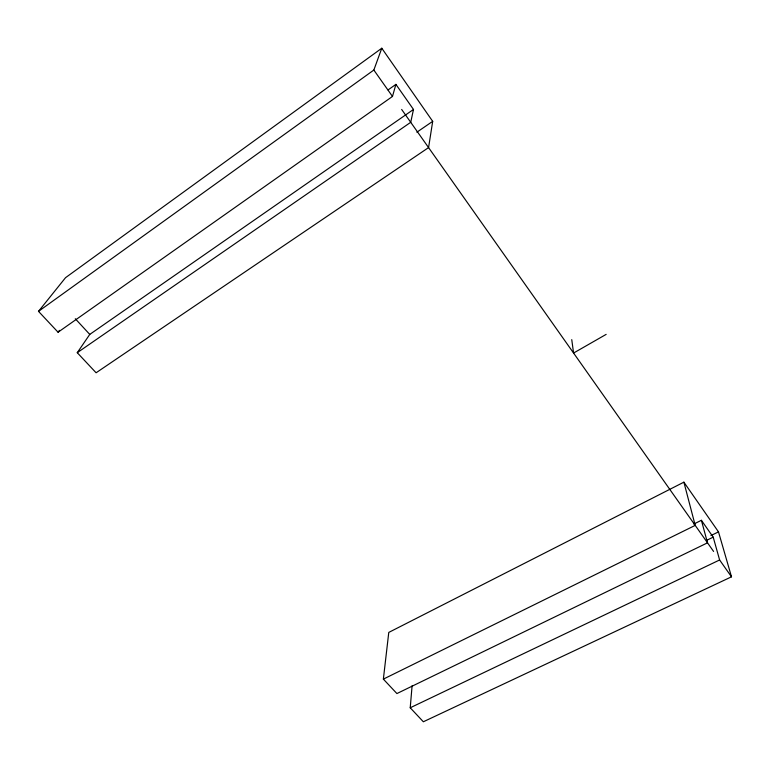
<?xml version="1.0" encoding="UTF-8"?>
<svg xmlns="http://www.w3.org/2000/svg" width="770" height="770" viewBox="0 0 770 770"><rect width="100%" height="100%" fill="white"/><g stroke="black" fill="none" stroke-linecap="round" stroke-linejoin="round"><path stroke-width="1.16" d="M693.876 524.014L701.393 520.299L707.515 542.831L396.906 693.558L383.364 679.121L388.773 632.42L683.885 482.164L718.497 531.878L731.5 576.817L423.346 721.769L410.227 707.774L412.094 685.781M395.905 84.373L392.479 96.452L58.068 332.226L38.5 311.359L65.527 277.691L381.785 48.231L432.692 121.352L428.572 147.59L96.096 372.776L77.26 352.699L89.763 334.411L413.49 109.456L395.905 84.373L388.061 89.936M413.49 109.456L410.728 122.295L77.26 352.699M38.5 311.359L373.845 70.041L381.785 48.231M58.068 332.226L59.454 330.349M416.859 132.209L432.692 121.352M606.163 334.373L573.573 353.045L571.754 339.628M383.364 679.121L695.204 525.381L683.885 482.164M710.931 535.564L718.497 531.878M706.735 540.299L713.212 537.152L701.393 520.299M410.227 707.774L719.613 559.973L713.212 537.152M75.287 318.751L89.763 334.411M373.845 70.041L392.479 96.452M401.651 109.446L713.588 551.435M719.613 559.973L731.5 576.817"/></g></svg>
